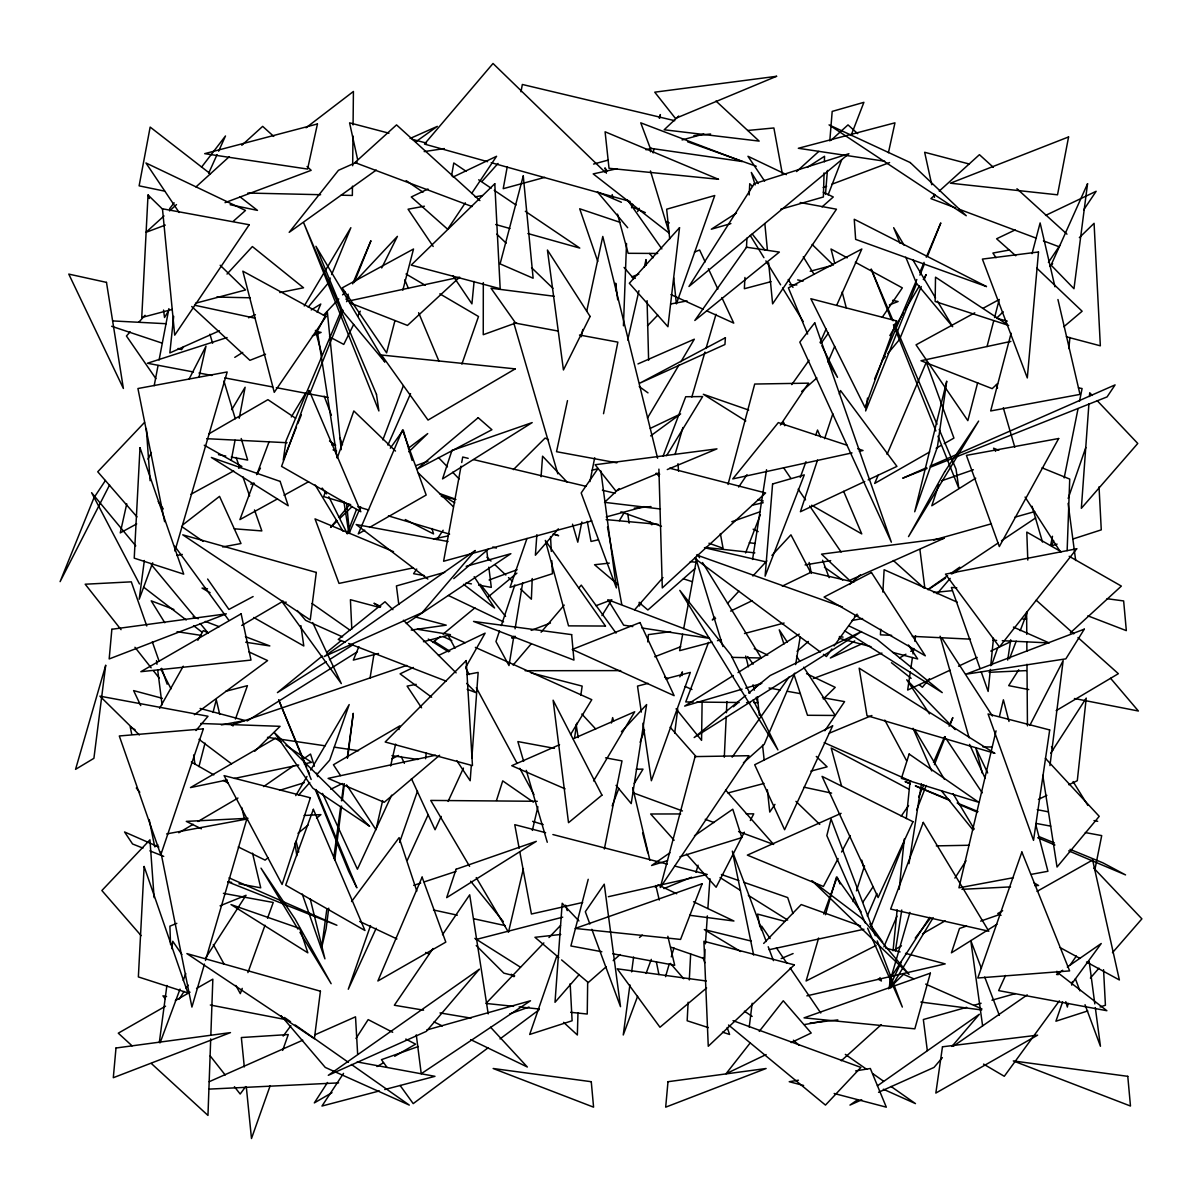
<?xml version="1.0" encoding="UTF-8"?>
<svg xmlns="http://www.w3.org/2000/svg" width="1202" height="1202" viewBox="0 0 1202 1202"><rect width="100%" height="100%" fill="white"/><g stroke="black" fill="none" stroke-linecap="round" stroke-linejoin="round"><path stroke-width="1.5" d="M483.309 282.62L483.249 334.712L516.499 322.737M650.522 151.798L650.552 148.086M352.456 186.16L352.351 195.445L341.158 195.19M352.667 165.741L352.967 136.021M353.072 124.888L353.418 91.472L306.044 127.773M587.673 982.154L587.237 1014.037L570.665 1012.309M702.118 701.532L701.562 740.372L676.05 708.834M577.982 1012.715L577.351 1034.982L563.573 1022.331M824.061 172.923L823.385 196.978L780.684 209.268M824.377 161.819L824.542 156.275L807.233 167.409M210.711 1038.889L207.961 1115.411L151.392 1063.545M210.846 1035.147L212.844 979.149L196.542 988.465M623.432 325.817L626.527 243.465M1067.136 550.666L1069.735 479.087L1042.059 467.848M532.231 578.568L531.374 599.197L520.616 589.025M724.295 757.26L726.218 716.422M726.399 712.711L726.925 701.577M744.939 277.467L744.369 288.72L771.053 281.644M746.472 247.477L746.953 238.101M749.177 194.964L749.747 183.726L752.407 186.31M688.13 1002.213L687.168 1020.768L708.369 1027.62M689.302 979.946L690.654 953.967M880.735 629.232L880.42 634.821L891.674 635.362M882.854 592.045L884.131 569.733L957.288 602.187M705.033 949.415L704.387 958.715L670.821 947.161M705.424 943.825L707.362 915.909M707.873 908.472L709.946 878.692M536.873 534.68L535.386 555.234L558.359 528.835M541.08 476.743L542.568 456.189L567.013 481.987M1088.907 403.947L1081.349 508.311L1137.768 443.463L1097.306 400.777M1089.448 396.495L1089.718 392.769L1092.242 395.428M471.274 765.809L470.177 780.744L456.73 760.581M471.83 758.327L478.156 672.414L467.217 674.517M825.473 194.408L827.412 170.429M829.801 140.919L832.19 111.41L863.892 102.335L851.061 135.51M647.713 641.898L648.374 634.626L670.581 631.636M474.099 281.448L471.92 303.866L453.079 275.934M1068.833 348.61L1069.915 337.462M889.3 987.954L890.607 974.927M893.041 950.737L897.158 909.779M899.216 889.315L904.25 839.056M906.308 818.592L910.049 781.36M990.358 669.409L988.149 691.45L981.298 672.053M990.733 665.743L993.498 638.202M173.689 316.321L169.843 352.937L219.47 330.775M425.613 758.732L426.214 753.188M749.237 1027.109L752.167 1003.234M761.197 929.792L761.647 926.126L770.106 938.537M328.732 908.171L326.148 928.575L321.625 947.837L326.899 908.757M334.802 859.926L341.578 806.106M342.285 800.547L344.388 783.839M347.663 757.861L353.268 713.327L347.243 757.996M674.698 733.13L677.733 709M681.925 675.599L682.39 671.873L679.821 676.876M1049.947 765.599L1063.154 660.604L1029.844 725.392M144.345 560.508L139.207 599.197L152.684 562.821M159.31 1042.585L166.898 985.475M171.796 948.633L172.772 941.271L181.893 954.538M629.908 984.874L623.252 1034.982L637.601 996.308M631.636 971.877L633.604 957.032M333.675 858.498L340.707 806.392M341.473 800.802L343.727 784.05M574.556 738.058L576.72 723.213M580.806 695.372L582.159 686.102L531.104 672.88M867.528 398.072L865.65 410.949L916.45 283.852M910.305 671.978L907.66 690.053L950.061 670.175M910.846 668.357L912.438 657.524M912.964 653.903L913.76 648.479M914.812 641.252L915.608 635.828M1007.712 660.078L1010.702 639.795M752.572 559.471L766.53 469.727M889.615 987.969L891.644 974.987M895.4 950.857L901.755 910.034M908.997 863.652L921.438 783.854M370.021 678.213L373.927 654.474M513.855 636.174L509.002 665.562L495.96 641.537L499.506 630.915M515.072 628.826L522.675 582.895M795.634 664.616L800.201 636.85M451.576 175.762L453.785 162.976L466.226 171.375M507.244 166.747L503.217 188.684L544.776 177.37M520.992 91.788L522.344 84.471L674.713 120.681M461.057 466.181L443.598 561.244L591.76 520.887M461.718 462.515L462.725 457.03L468.179 458.323M682.691 634.205L679.626 650.658L712.065 642.093M683.698 628.721L696.589 559.246M653.152 152.954L653.843 149.303M659.688 118.232L660.364 114.581L659.267 118.172M231.25 460.276L235.066 440.187M239.228 418.281L245.118 387.239L231.761 409.657M154.187 385.722L158.048 365.528M159.085 360.029L168.896 308.644M581.828 521.984L577.786 542.177L572.543 524.192M589.927 481.611L594.705 457.752M603.524 413.713L617.858 342.134L579.499 335.012M604.351 848.988L622.005 760.896L605.553 757.846M1050.653 545.392L1052.486 536.272M1064.176 477.9L1078.059 408.59M1079.531 401.288L1082.085 388.531L1078.449 387.855M1068.082 1003.415L1067.361 1007.066L1065.783 1001.687M1071.748 985.174L1072.469 981.523M1094.767 870.263L1101.708 835.6L1085.316 832.565M567.494 400.627L556.526 451.697L616.866 462.845M581.227 336.77L582.79 329.483M586.711 311.243L602.788 236.448L657.599 458.232M888.428 152.699L894.964 122.829L798.323 148.282L884.672 161.218M126.751 503.803L120.26 532.892L136.697 523.907M198.991 377.203L206.008 346.131L188.939 379.366M627.714 340.016L638.953 290.674M644.362 266.919L646.03 259.602L646.165 265.206M382.657 800.592L375.971 829.741L346.597 784.876M390.605 765.975L395.623 744.113M398.974 729.539L399.815 725.888L333.435 764.757L340.527 775.591M523.396 868.595L508.476 932.241L476.247 877.595M532.351 830.402L537.895 806.767M611.382 723.048L612.659 717.609L613.606 721.215M996.052 730.831L958.941 887.827L1013.406 877.685M999.508 716.227L1003.385 699.804L1009.004 721.455M198.946 766.591L205.031 743.121M213.009 712.44L216.285 699.804L219.741 714.409M394.947 320.633L386.593 352.862L342.209 287.879L413.518 249.009L402.835 290.193M588.214 879.293L570.89 945.974L601.856 951.729M977.677 382.672L967.835 420.64L916.044 344.839L974.777 312.82M987.052 346.507L993.618 321.189M994.565 317.568L999.253 299.493L982.936 308.373M1011.122 333.209L990.673 410.949L1079.997 394.391L1057.94 299.538M1032.037 253.652L1040.121 222.926L1054.965 286.767M728.006 484.481L754.706 384.039L808.585 383.153L780.414 425.027M909.914 912.378L891.268 976.956L929.657 917.321M174.906 551.042L227.178 371.959L137.929 388.531L164.614 521.683M204.46 964.094L191.914 1007.066L160.843 852.023M205.497 960.503L246.816 819.043L166.657 833.918M675.043 454.521L682.916 427.551M691.841 396.991L704.973 352.036M706.025 348.445L716.001 314.278M665.532 976.67L669.213 964.079M671.302 956.882L673.931 947.897M695.988 872.382L698.077 865.185M818.637 938.011L806.106 980.982L876.018 945.493M825.428 914.722L836.397 877.129L861.158 911.882M631.546 207.811L632.658 204.22M496.516 800.412L502.721 780.894L533.372 802.14M852.999 901.575L854.141 898.014M856.455 890.862L864.523 865.846M938.717 484.887L931.805 505.757L975.723 478.171M817.525 460.065L800.412 511.736L864.764 481.506M824.602 438.685L832.866 413.743M839.357 394.151L840.544 390.575L896.932 466.391L868.144 479.914M501.279 625.611L514.877 584.893M526.987 538.451L510.054 587.372L552.469 573.7L551.793 560.703M556.887 955.83L529.691 1034.456L572.107 1020.768L570.169 983.657M1053.613 540.554L1051.795 545.813L1057.099 544.1M1068.187 498.424L1085.797 447.52M1062.613 1001.897L1055.927 1021.204L1087.735 1010.942M461.868 364.131L478.501 316.517L439.842 293.844M370.532 925.57L348.279 989.246L376.211 928.229M399.575 842.422L417.5 791.126M325.547 491.348L323.699 496.591L350.683 504.63M337.221 458.142L353.824 410.949L395.503 451.05M991.575 665.277L997.78 647.653M270.195 1085.646L251.488 1138.519L246.335 1087.119M282.65 1050.413L288.27 1034.546L241.347 1037.536L244.306 1066.91M232.918 726.038L234.18 722.522M235.442 719.021L247.432 685.666L225.691 691.3M242.218 988.375L240.31 993.633L235.817 985.445M247.912 972.598L265.011 925.255M267.535 918.238L273.245 902.462L223.407 893.341M800.231 477.464L806.001 461.658M815.617 435.319L817.54 430.046L820.44 436.867M823.701 914.001L837.163 877.129L840.063 883.936M640.095 742.31L644.572 730.185M160.106 1042.81L180.015 989.111M183.215 980.456L185.784 973.53M646.075 973.44L651.289 959.376M253.547 483.159L239.904 519.61L277.482 498.89M256.807 474.49L269.158 441.51M347.213 533.883L356.453 509.498M382.852 439.857L403.301 385.887M663.143 456.024L685.711 396.735L702.629 396.57L666.599 455.618M612.164 805.911L618.805 788.467M1009.56 658.621L1016.216 641.162M1020.213 630.674L1026.869 613.215M708.579 642.319L685.741 701.938L693.118 702.013M828.103 194.904L841.61 159.971M745.571 552.935L760.4 514.651M871.044 926.532L904.445 841.22M916.705 809.893L926.246 785.507M934.435 764.622L945.343 736.766M950.106 724.581L952.825 717.609L949.114 726.233M296.473 427.026L283.251 460.096L286.061 440.773L341.668 309.71M297.856 423.54L301.341 414.84M309.695 393.94L343.096 310.371M346.582 301.672L348.67 296.443M354.229 282.515L370.937 240.731L352.652 283.852M919.936 275.153L924.113 264.71M927.583 255.996L940.805 222.926L926.261 257.213M330.204 278.053L328.071 283.266L308.223 307.096M331.632 274.582L350.864 227.689L304.241 305.954M921.258 286.557L899.562 339.445L887.827 353.538M924.053 279.72L926.156 274.597L923.286 279.42M358.887 646.646L353.328 660.093L378.51 653.482M346.056 299.373L348.249 294.19M874.605 378.961L916.81 279.51M919.71 272.644L924.083 262.367M878.316 474.895L874.68 483.429L929.672 451.967M887.046 454.416L926.291 362.268L953.937 438.084L944.231 443.628M883.906 946.875L896.992 916.149M828.899 359.909L834.714 346.341M794.747 673.135L764.202 744.338L743.437 762.804M317.178 312.37L320.784 304.016L311.228 309.936M867.318 915.939L876.979 893.522M918.628 796.941L923.827 784.876M933.503 762.459L944.652 736.586M349.391 532.561L360.72 506.838M387.9 445.116L410.558 393.67M820.034 342.645L826.105 329.032M836.742 305.188L861.834 249.009L788.392 287.879L807.624 334.051M208.682 173.193L217.081 154.577M218.614 151.197L225.495 135.961L201.53 167.168M1005.533 975.453L998.637 990.613L1106.877 1010.717L1056.874 971.952M407.238 860.407L428.182 814.64M441.194 816.413L435.064 829.741L411.445 778.671M448.106 801.418L463.446 768.093M391.657 795.168L357.415 869.211L322.527 793.395M640.966 602.638L639.389 605.958L639.284 602.232M888.563 988.825L901.395 961.885M637.646 211.552L639.254 208.277M353.658 324.465L343.757 344.418L329.468 336.815M357.79 316.156L360.269 311.168M381.725 267.941L397.411 236.358L355.341 281.253M109.577 484.992L60.1 581.648L94.026 497.643L105.445 480.469M147.981 459.149L151.392 452.508M744.338 832.19L716.137 887.241L686.492 854.081M750.333 820.515L753.744 813.844L746.247 813.859M838.11 858.589L823.415 886.475L747.359 855.118L841.099 813.333M841.565 852.023L850.22 835.615M159.581 708.309L183.26 666.208M197.834 640.305L203.303 630.584L208.382 632.958M465.775 667.2L485.127 633.153L438.43 655.496M295.737 795.619L306.991 776.447M310.732 770.061L349.181 704.567L329.694 760.145L317.223 774.163M647.457 418.056L679.025 364.942M680.933 361.727L694.32 339.204L637.962 363.921M593.578 780.969L634.716 711.764L573.234 738.734M889.826 335.583L903.213 313.121M905.121 309.906L919.47 285.836M256.597 474.565L260.458 468.164M291.305 416.944L305.759 392.934M890.802 987.924L933.173 917.652M169.151 309.846L164.524 317.508L163.532 310.071M619.315 520.691L624.033 512.923M570.589 734.497L591.79 699.684L475.346 647.382M634.265 783.494L643.025 769.13L636.249 769.205M601.947 615.619L611.818 599.708L596.042 605.703M1018.74 669.814L1008.688 685.636L1028.792 689.572M179.008 999.298L184.086 991.425M186.115 988.269L188.158 985.114M205.422 958.325L246.049 895.28L220.086 905.797M954.899 878.091L966.002 860.827M1050.668 753.278L1086.232 698.107L1077.293 780.714L1068.848 784.771M327.53 1082.476L314.323 1102.91L332.007 1092.648M355.987 1038.468L368.173 1019.612L392.693 1032.293M183.606 346.582L181.607 349.617L178.106 348.445M343.532 1073.371L321.971 1106.035L379.366 1090.95M862.811 902.281L873.133 886.655M465.339 202.838L447.64 229.221L411.264 196.978L427.987 188.999M471.59 193.522L496.576 156.275L453.079 177.025M1048.399 262.472L1059.818 245.448M1083.693 209.854L1096.149 191.283L1045.53 215.443M738.674 487.065L747.028 474.655M774.959 804.378L769.761 812.056L767.357 789.744M824.842 730.756L844.585 701.622L822.468 697.626M416.748 569.042L413.593 573.7L424.426 575.608M436.807 539.563L443.147 530.247M433.066 948.498L394.346 1005.248L423.585 1010.161M442.486 934.69L469.697 894.814L488.207 1013.872M882.253 317.283L902.341 287.879L855.328 262.261M598.01 468.479L581.182 492.955L616.386 587.913L600.85 470.974M1070.261 964.875L1076.346 956.026M901.184 816.143L908.577 805.535M791.757 384.625L809.036 360.3M820.921 343.592L828.478 332.954M732.153 757.185L789.383 676.651M390.319 448.181L403.241 430.046L412.121 460.486M831.904 648.975L826.42 656.547L823.43 654.309M834.083 645.94L857.086 614.117M1059.368 1000.845L1004.286 1076.286L983.552 1064.101M1071.493 984.243L1101.242 943.51L1067.316 967.054M351.555 901.575L399.109 837.659L416.809 891.103M245.689 1086.593L240.175 1094.03L234.42 1086.698M283.161 1036.079L290.869 1025.682M915.248 938.026L930.769 917.757M169.572 208.757L174.14 202.822M750.078 1043.081L726.053 1073.717L766.125 1054.56M759.243 1031.406L783.268 1000.77L811.215 1033.014L791.186 1042.585M929.492 678.649L922.37 687.259L919.56 685.035M881.967 360.57L885.483 356.348M336.56 520.226L330.58 527.377L337.326 520.857M338.964 517.371L349.737 504.524M195.986 730.546L208.021 716.257L99.916 696.153L139.357 734.963M513.119 665.052L531.374 643.641M541.11 632.222L564.234 605.102M578.838 587.973L581.272 585.119L616.04 633.093M937.064 593.758L950.196 578.372M954.974 572.768L959.737 567.179L950.602 573.594M942.368 1057.625L934.014 1067.421L878.542 1092.287M951.909 1046.431L979.36 1014.248L877.37 1085.857M579.199 974.506L555.008 1002.303L562.19 903.273L578.913 920.927M1090.379 978.067L1098.974 968.196M1112.466 952.69L1141.9 918.854L1093.85 868.16M634.641 609.73L662.993 577.591M298.532 795.183L309.755 782.577M482.002 181.412L498.034 163.457M130.147 331.857L126.435 335.989L155.899 378.675M138.831 322.196L145.036 315.285M227.028 274.056L252.375 246.56L303.535 287.774L279.826 292.552M714.829 617.197L712.29 619.932L715.626 618.324M727.51 603.464L738.929 591.114M752.888 576.013L766.846 560.913M771.924 555.414L790.946 534.83L810.614 572.437L782.277 586.125M621.464 731.672L646.616 704.567L631.215 803.597L616.055 785.372M323.458 315.285L338.769 298.952M342.585 294.866L345.139 292.146M144.525 422.413L97.738 471.77L136.998 516.89M543.845 942.924L485.969 1003.445L513.585 1006.329M548.983 937.545L560.553 925.45M647.472 325.817L657.764 315.134M763.676 943.435L801.223 904.565L860.572 925.961M513.419 469.606L545.122 438.069L548.428 439.662M254.764 751.265L280.066 726.324L200.779 723.499M823.31 699.023L835.225 687.349L806.542 673.661M1003.219 311.769L996.533 318.275L1007.276 321.129M1049.977 266.243L1052.651 263.644M1079.366 237.62L1094.075 223.317L1100.341 345.815L1066.339 336.8M889.36 988.074L903.528 974.326L913.745 978.834M340.016 518.257L352.156 506.538M408.83 451.832L427.717 433.591L408.44 448.166M678.724 116.023L664.18 129.771L759.153 141.1L715.986 101.028M619.12 488.583L604.561 502.346L660.439 509.002M997.6 383.633L992.176 388.637L920.987 360.735L1010.882 341.398M1070.306 632.913L1121.361 586.095L1069.179 556.301M164.013 215.954L145.953 232.347L165.29 225.09M169.572 210.906L176.514 204.595M195.971 186.926L229.312 156.651M241.812 145.292L262.667 126.36L273.755 136.412M796.595 171.57L818.832 151.392M831.333 140.033L848.011 124.888L857.717 133.677M935.066 194.859L930.904 198.63L955.515 207.871M939.228 191.103L979.435 154.682L993.333 167.303M841.28 1060.765L881.201 1024.705M801.659 391.461L816.879 377.924M849.529 584.488L860.437 574.796M233.158 221.393L245.478 210.47L145.953 162.976L179.158 212.499M822.078 206.894L833.287 196.978L823.25 192.185M694.951 568.591L647.878 609.985L639.449 602.833M606.259 966.724L588.259 982.545L561.604 959.932M613.185 960.623L620.112 954.538M639.494 937.5L642.259 935.066M733.43 706.776L737.667 703.065M753.218 689.512L760.295 683.352M797.046 651.304L808.36 641.447M453.77 578.613L488.508 549.013M439.632 755.247L384.204 802.305L328.101 778.385L435.59 755.217M1063.86 326.704L1082.131 311.228L1036.83 268.196M706.626 987.969L659.973 1027.244L617.242 968.812L706.28 980.997M432.975 642.484L440.202 636.504M443.102 634.115L474.94 607.821M487.952 597.063L516.89 573.159M322.301 655.991L277.422 692.622L326.283 661.671M326.644 652.446L341.128 640.621M745.796 695.417L694.17 737.547L861.518 631.561L770.182 675.509L748.666 693.073M267.971 857.792L265.101 860.121L238.266 846.944M298.021 833.302L308.043 825.128M316.622 818.126L320.919 814.625L304.091 815.482M182.764 524.883L219.53 496.366L241.001 543.529L222.655 546.94M655.225 887.151L658.155 884.912L676.681 893.732M488.057 1047.843L413.218 1103.616L400.086 1085.436M500.032 1038.919L538.932 1009.905M194.378 714.739L267.61 660.589L248.994 651.905M650.628 435.905L680.617 413.924L650.297 428.378M376.256 170.068L289.186 232.347L338.438 170.323L357.189 161.985M415.967 141.671L437.348 126.36L410.062 138.485M854.697 640.921L830.342 658.02L862.285 643.701M927.779 589.626L947.567 575.728M857.582 1099.755L849.964 1105.089L861.729 1099.815M263.614 786.574L293.874 765.584M304.467 758.237L310.522 754.045L314.383 766.215M669.965 852.774L651.589 865.515L667.501 860.602M694.486 835.766L732.784 809.201L741.814 837.614L679.896 856.771M953.231 1046.281L1027.229 994.895M1056.528 974.552L1062.688 970.269M406.306 623.522L510.88 553.686L466.181 566.292M928.395 589.551L945.493 578.132M951.714 573.985L998.351 542.838M1001.461 540.765L1035.658 517.927M736.48 213.009L711.314 229.221L730.891 223.587M329.438 659.673L353.087 644.693M247.116 721.005L357.43 651.724M733.31 675.539L684.659 706.1L742.07 689.182M738.028 672.579L799.24 634.13M996.909 924.263L951.428 952.825L959.481 928.485L966.543 926.036M234.766 357.37L242.729 352.426M1056.152 710.652L1118.356 673.691L1077.984 637.556M241.737 625.461L283.221 601.075M899.502 657.99L905.932 654.204M910.755 651.349L913.986 649.456M157.958 844.961L154.757 846.839L149.183 819.584M178.767 832.761L193.161 824.317M197.954 821.507L237.966 798.038M209.013 433.787L267.926 399.665L295.632 418.281M377.007 1066.535L383.438 1062.793M394.692 1056.273L415.591 1044.147L405.78 1039.069M364.717 530.202L358.256 533.898L402.49 430.046L426.184 495.029L369.57 527.423M936.148 448.256L941.001 445.476M894.994 949.565L901.47 945.854M922.49 933.834L945.133 920.867M165.56 1006.164L118.277 1033.179L132.085 1045.83M175.342 1000.575L190.021 992.191M1002.663 910.755L997.75 913.52L1001.041 915.323M1037.01 891.388L1092.618 860.031L1119.378 979.961L1086.503 962.006M284.018 495.284L308.523 481.762M190.938 494.277L233.669 470.944M238.597 468.239L241.887 466.451L204.265 445.236M253.111 596.553L228.906 609.444L207.63 579.048M330.79 789.278L342.36 783.509M391.957 758.778L398.568 755.472M730.621 611.082L752.287 600.624M1038.423 799.405L1046.867 795.348M413.413 667.471L400.071 673.856L431.638 697.205M1015.164 229.928L996.608 238.777L1015.78 255.771M958.535 666.193L977.196 657.434M990.764 651.078L1011.107 641.522M248.574 317.779L255.41 314.714M209.193 1081.71L302.769 1040.196M314.684 1034.922L355.522 1016.817L357.64 1054.004M926.712 467.653L902.732 478.186L926.982 468.54M930.138 466.151L1115.08 384.895L1107.087 396.9L930.438 467.172M559.561 744.729L511.752 765.704L565.09 788.843M781.18 958.565L793.095 953.547M658.696 473.137L615.845 490.987L595.125 464.738L716.963 448.857L667.26 469.561M829.29 733.19L871.901 715.506M663.91 888.594L691.586 877.205M176.829 923.346L169.903 926.156L170.564 944.517M638.833 274.116L631.876 276.866L635.272 278.413M694.41 252.059L699.624 250.001L705.168 261.901M265.537 354.199L249.911 360.33L191.719 306.51M312.43 335.824L321.114 332.413L315.6 331.226M889.39 304.917L898.104 301.507L892.62 300.32M654.714 656.758L680.693 646.751M511.887 637.706L515.403 636.369M531.179 630.374L550.456 623.042M225.044 202.657L311.183 170.323L307.036 166.552M823.16 187.512L826.645 186.19M831.889 184.222L889.6 162.571M813.318 678.544L881.937 653.077M489.094 579.995L517.13 569.733M415.727 465.67L427.942 461.267M418.356 1046.506L381.455 1059.668L386.939 1067.256M509.723 1013.932L529.045 1007.036M731.793 521.728L759.995 511.797M941.632 480.8L973.38 469.757M980.652 921.123L1000.049 914.376M231.475 725.122L406.727 665.442M413.668 885.363L420.73 883.034M424.261 881.877L456.024 871.405M227.058 337.537L147.41 363.259L193.462 371.974M1072.995 538.977L1101.272 529.857L1099.034 486.81M1100.115 1006.96L1105.419 1005.248L1103.556 969.683M279.585 790.345L304.196 782.727M745.661 688.13L761.813 683.382M444.71 572.332L396.42 585.93L398.794 604.441M933.653 540.059L991.395 523.802M1014.864 517.191L1034.712 511.601M426.785 1029.979L530.503 1000.77L421.241 1073.717L416.283 1034.862M966.663 1007.321L923.346 1019.521L927.313 1050.578M973.875 1005.293L981.102 1003.249M991.92 1000.199L1015.389 993.603M593.563 164.073L608.017 160.136M645.955 149.799L651.379 148.312M682.09 139.943L703.771 134.038M606.229 516.95L644.167 506.598M172.171 309.425L141.746 317.508L148.026 194.994L162.721 209.313M195.445 303.25L245.554 289.967L220.176 265.251M810.208 271.261L831.559 265.597M717.459 640.666L721.065 639.719M744.489 633.529L784.11 623.042M423.45 641.703L450.419 634.626L417.229 629.232M854.502 616.401L858.093 615.454M727.946 792.959L764.006 783.464M810.884 771.113L827.126 766.846L816.293 756.434M384.76 1089.538L434.974 1076.331L357.174 1061.937M648.073 683.352L637.511 686.102L641.312 712.08M665.683 678.799L690.324 672.414L651.364 780.744L642.95 723.213M592.15 470.207L597.544 468.81M475.812 939.558L562.731 917.156M806.858 995.857L945.208 963.884L905.512 953.351M250.812 484.166L254.448 483.339M598.356 539.803L591.023 541.441L587.282 521.398M752.212 505.201L763.21 502.737M582.7 902.477L531.419 914.016L519.85 852.023M608.347 896.707L707.257 874.47L674.562 866.011M852.023 452.899L732.769 478.907L778.325 422.593L847.14 445.266M859.355 451.306L863.036 450.495L857.732 448.752M616.836 168.776L593.202 173.899L669.304 233.233L650.447 170.954M348.264 301.116L459.66 277.166L407.463 325.426L349.917 302.874M769.19 949.685L863.907 929.266M413.278 567.87L339.009 583.406L315.029 518.888L393.535 551.673M227.178 779.933L190.487 787.58L275.393 738.298L281.418 742.31M234.51 778.415L298.712 765.028M304.226 763.886L311.558 762.353L285.941 745.315M433.426 538.947L447.685 536.017M416.192 684.344L407.087 686.102L421.571 707.813M221.333 724.911L245.028 720.494L200.103 708.444M670.626 303.986L687.063 300.936M176.799 555.459L182.298 554.438M851.707 620.548L862.57 618.534M1031.571 874.305L1047.919 871.27L1035.718 824.347M424.396 206.218L408.064 209.208L433.186 246.455M475.166 196.873L482.423 195.535M1009.5 250.001L992.897 253.051L996.037 257.724M804.363 1024.585L826.059 1020.768M805.1 564.925L830.672 560.628M798.444 1080.207L789.218 1081.71L803.612 1085.481M855.599 1070.907L870.338 1068.503L886.31 1107.162L834.173 1093.489M511.962 638.082L515.628 637.526M424.171 151.587L444.379 148.567M411.219 630.088L446.227 625.16L415.501 617.002M809.983 1023.112L837.854 1019.912M609.294 563.122L594.554 564.745L618.414 584.983M560.748 934.465L534.95 937.305L558.795 957.543M286.241 602.187L282.665 602.548L341.323 683.607L312.685 622.591M933.503 592.526L951.999 590.678M693.87 135.616L710.622 134.008M747.824 130.462L773.878 127.968L782.337 173.869M634.265 508.176L651.003 506.568M1022.887 619.12L1026.598 618.925M247.988 818.292L186.295 821.387L201.38 828.809M961.931 889.33L1010.536 886.896M1034.847 885.664L1038.588 885.483L1033.81 882.719M209.223 1089.102L338.603 1082.882M989.096 672.324L1026.343 670.611M936.313 845.877L968.872 845.261M525.124 670.731L620.698 670.611M680.663 813.949L650.673 813.994L674.142 840.258M657.689 253.457L628.15 253.306L617.512 214.136M537.294 801.298L430.722 800.427L469.606 866.341M696.799 702.058L739.185 702.509M746.562 702.584L750.243 702.629M753.924 702.659L757.621 702.704L756.238 697.325M982.875 746.863L992.206 747.028M789.519 284.754L796.896 284.904M216.796 297.059L250.347 297.795M731.748 657.359L761.287 657.99L702.494 562.506M247.822 193.041L320.618 194.709M912.303 636.354L970.42 639.148M992.912 640.23L996.668 640.411M1002.288 640.681L1049.166 642.935L1013.436 627.083M206.669 438.685L287.053 442.727M331.917 444.98L335.659 445.161L329.498 441.029M112.703 320.919L166.207 323.729M956.792 587.823L951.383 587.477L980.051 668.537M234.3 528.805L261.841 530.923L254.493 509.933M606.154 519.61L657.99 524.312M690.264 561.65L695.808 562.236M519.114 1006.915L539.367 1009.034M705.304 547.436L754.841 552.86M207.525 588.77L202.041 588.094L210.11 592.691M554.182 296.263L491.017 288.225L515.898 323.473M749.282 542.718L754.811 543.439M689.678 915.278L733.941 921.017L693.524 901.755M920.852 1002.077L981.628 1009.95M1107.027 598.701L1123.645 600.94L1126.334 630.644L1087.87 615.83M267.49 737.322L325.081 745.811M334.381 747.178L358.527 750.724M391.972 755.652L417.98 759.484M839.387 636.534L843.068 637.105M632.793 626.573L623.658 625.16L607.851 599.708L709.526 638.367L641.928 627.97M177.07 631.681L201.185 635.392M245.719 642.229L269.834 645.94L245.403 636.654M440.022 1012.925L471.079 1018.139M466 582.925L471.424 583.871M478.651 585.149L491.302 587.372L488.823 567.179M769.04 687.995L780.098 689.993M787.475 691.315L800.367 693.644M800.201 202.537L836.472 209.208L772.616 303.866L768.634 262.772M557.578 330.956L513.735 322.812L557.833 473.858M218.494 454.672L225.781 456.024M231.265 457.045L247.672 460.096L241.211 438.52M448.076 541.531L356.168 524.523L427.837 579.048M1036.139 823.43L1050.713 826.135M554.407 748.35L517.867 741.574L523.651 761.347M228.049 881.742L231.67 882.418M238.943 883.771L260.729 887.827L252.525 853.15M612.78 953.772L674.698 965.296L667.846 936.283M198.976 373.026L211.883 375.46M224.774 377.909L272.659 386.969M276.34 387.675L327.906 397.426M1037.236 809.682L1048.219 811.801M1094.015 820.59L1097.681 821.297M166.567 996.563L162.931 995.857L165.23 998.787M210.32 1005.022L285.054 1019.461M1074.453 698.512L1138.399 711.013L1110.573 678.289M164.599 191.133L139.116 185.844L150.16 127.081L210.44 173.869M230.153 204.716L257.468 210.38L239.829 196.692M797.662 279.916L803.146 281.088M194.514 305.203L255.064 318.214M804.093 787.205L831.604 793.125M441.314 496.336L455.889 499.476M433.486 909.974L457.331 915.173M473.843 918.779L505.035 925.57M704.432 547.706L766.38 561.965M810.118 572.032L853.856 582.084M473.618 459.615L586.08 486.344M602.397 490.221L615.093 493.241M751.31 941.091L704.327 929.612L740.552 951.473M514.696 975.889L503.848 973.139L476.217 945.538M669.664 468.209L765.629 492.955L662.302 587.913L658.906 469.126M656.097 473.257L659.718 474.189M757.786 499.566L763.24 500.964M545.633 832.67L514.756 824.677L519.174 848.387M552.89 834.549L667.305 864.133M838.741 638.217L871.029 646.706M892.56 652.355L917.667 658.951L908.427 644.963M969.398 164.058L924.654 152.278L931.76 184.747M388.952 133.197L349.572 122.829L357.655 159.731M412.211 139.327L426.53 143.098M379.336 607.386L350.413 599.708L351.81 629.172M784.606 921.273L757.545 914.091L759.904 926.862M885.664 948.093L900.103 951.924M162.36 698.317L133.617 690.609L140.724 705.574M487.606 161.684L424.471 144.075L493.015 63.481L605.267 172.352M491.212 162.691L630.118 201.44M495.69 224.519L509.994 228.53M527.888 233.534L579.785 248.078L525.334 211.312M553.251 534.184L558.63 535.686L553.386 533.838M357.865 506.778L368.653 509.994M388.441 515.898L449.593 534.139M492.745 547L496.351 548.082M532.621 821.342L543.229 824.617M333.074 449.894L336.605 451.005M683.442 578.823L692.292 581.678M722.507 1032.172L729.584 1034.456L727.165 1027.47M1008.673 325.426L935.141 301.507L935.517 277.166L1007.111 324.405M111.651 326.283L162.36 343.201M620.187 222.385L579.71 208.787L597.77 261.45M748.681 410.047L703.32 394.271L745.781 420.94M721.41 874.515L738.854 880.585M744.098 882.403L787.701 897.578L792.989 913.55M455.393 499.146L439.647 493.571L454.777 502.902M687.589 141.791L756.253 166.282M620.938 511.842L661.431 526.281M708.97 543.244L723.063 548.262L720.359 533.583M696.544 554.948L842.377 606.95M733.025 1020.663L860.917 1067.421L825.473 1105.089L728.532 1025.005M633.349 792.914L682.451 810.944M705.243 819.313L714.018 822.544M738.569 831.559L773.637 844.435L725.587 790.014M959.031 209.193L1036.379 238.236M1043.411 240.866L1059.232 246.816M472.101 206.549L354.936 162.571L396.54 124.888L479.898 200.599M173.884 609.459L151.212 600.835L164.794 622.726M193.071 616.761L198.315 618.745M205.287 621.404L219.245 626.708M345.184 642.138L338.213 639.449L385.001 601.766L392.904 609.669M348.67 643.476L446.258 681.173M467.172 689.257L475.887 692.622L466.677 683.397M142.948 848.116L132.566 843.984L124.557 831.964L158.799 847.019M149.874 850.866L163.727 856.38M227.809 881.862L336.906 925.27L229.026 877.866M998.787 450.299L993.588 448.196L995.632 451.351M915.503 785.883L948.498 799.435M957.168 802.996L978.007 811.545M1038.768 836.502L1054.394 842.918M1070.02 849.333L1103 862.886L1125.553 874.906L1068.713 850.851M915.428 785.973L949.865 800.547M958.49 804.198L977.421 812.221M1037.702 837.719L1054.935 845.021M621.389 202.267L597.439 191.929L627.684 227.719M631.651 206.699L645.339 212.619M665.863 221.484L669.274 222.956M925.675 984.107L981.914 1008.929M824.181 742.641L911.116 781.3M664.631 677.252L668.042 678.784M685.14 686.462L691.976 689.527M465.069 642.754L447.94 635.062L455.032 648.224M342.615 636.925L305.639 620.352L297.285 610.556M883.365 1089.222L915.473 1103.616L891.088 1086.488M670.926 294.595L703.185 309.23M706.581 310.777L733.746 323.113L721.846 297.6M359.638 921.423L396.9 938.927M425.688 952.45L429.069 954.042M786.439 174.636L747.96 156.275L764.622 181.111M753.128 529.196L758.177 531.6M754.255 648.704L767.747 655.15M448.466 595.516L503.563 621.855M848.777 625.821L877.099 639.449L942.248 692.622L844.525 630.719M380.749 606.499L373.987 603.254L380.298 607.25M443.343 636.609L451.802 640.681M434.027 1021.94L442.366 1025.952M470.688 1039.64L527.347 1067.015L490.551 1027.199M405.239 519.534L433.531 533.898L431.969 528.534M908.757 789.038L831.213 748.05L841.565 786.033M847.23 257.844L831.018 249.009L834.729 263.328M1060.209 947.642L1079.937 958.415M253.727 617.497L303.805 645.985L300.876 625.626M1061.035 551.643L1026.793 532.08L1027.8 560.072M811.62 505.216L861.759 533.898L843.639 491.348M878.151 979.119L881.397 980.982L879.939 977.572M135.045 729.674L130.222 726.909L131.709 734.182M191.313 761.978L213.806 774.884M223.452 780.429L228.275 783.193M406.021 274.011L425.343 285.34M428.273 639.073L448.677 651.875M720.043 877.565L740.477 890.412M748.35 895.355L787.656 920.041M474.85 938.386L520.511 967.234M433.982 641.237L449.773 651.244M744.369 1011.183L752.167 1016.396M478.666 179.789L491.122 188.188M494.232 190.292L516.004 205.001M406.171 180.631L423.014 192.185M181.577 526.416L203.153 541.396M824.422 567.209L842.722 580.055M312.039 603.509L350.098 630.239M845.337 1054.379L866.687 1069.359M872.787 1073.641L883.455 1081.139M284.468 1017.463L290.553 1021.73M295.121 1024.945L348.4 1062.343M351.45 1064.476L409.296 1105.089L325.261 1067.421L281.088 1015.645M639.239 386.578L648.013 392.874M694.726 558.374L820.44 652.085M199.006 739.35L231.535 763.856M463.506 584.307L494.563 607.987L474.174 576.69M143.864 587.342L186.235 619.992M193.537 625.626L202.297 632.372M891.448 662.723L911.131 678.334M1036.199 600.189L1073.807 633.83M793.395 1040.181L798.849 1045.064M893.326 560.493L923.962 588.048M1016.952 188.744L1066.97 234.165M511.211 974.206L513.96 976.745M656.382 473.588L659.072 476.097M486.99 557.217L491.017 561.033M495.059 564.85L505.817 575.022M508.506 577.576L512.548 581.392M418.371 473.047L453.319 506.673M496.787 234.135L506.147 243.165M531.569 267.685L552.965 288.345M795.934 801.373L819.764 824.407M812.116 244.442L833.347 265.116M403.436 620.202L456.129 672.865M955.154 729.584L906.729 679.776L929.477 713.853M438.414 457.481L447.475 466.872M452.658 472.236L459.134 478.937M1045.334 758.237L1099.229 816.338L1057.039 867.033L1042.78 775.32M581.843 714.048L595.681 728.968M670.13 727.21L696.018 756.524M670.4 963.403L683.698 978.683M141.13 935.652L101.869 890.532L149.934 839.837L154.111 897.609M624.063 267.43L633.755 278.714M649.471 253.487L653.107 257.784M136.277 788.016L139.793 792.238M135.766 545.873L91.607 492.685L139.477 583.962M151.272 564.564L195.43 617.753M200.208 623.507L207.36 632.132M470.673 881.216L503.368 921.649M941.542 790.916L973.034 830.026M752.182 233.954L764.968 250.106M788.212 279.48L793.004 287.413M121.056 629.683L85.192 584.217L131.303 581.843L146.764 625.972M134.94 647.277L151.136 667.801M153.45 670.746L159.235 678.078M210.2 1055.927L225.195 1074.979M480.409 584.337L505.576 616.431M322.166 488.057L326.598 493.857M328.822 496.757L347.077 533.327M174.756 546.219L228.741 620.157M747.704 656.577L753.158 664.165M869.767 923.977L882.689 942.113M607.1 170.909L604.952 167.859L606.394 173.193M627.489 199.968L661.851 248.904M158.213 501.565L163.292 508.942M783.554 467.683L790.871 478.411M798.203 489.154L805.535 499.897M809.712 506.027L841.115 552.034M776.432 947.852L786.994 963.358M790.165 968.016L820.771 1013.016M946.034 738.644L982.229 792.854M649.816 521.728L651.845 524.808M787.4 642.289L779.242 629.833L783.959 644.077M796.565 656.307L799.615 660.965M803.687 667.2L835.27 715.46L807.489 715.28L793.951 674.337M941.617 637.556L992.446 716.016M1025.081 497.057L1060.63 552.229M1051.449 746.607L1053.418 749.778M1073.086 781.57L1087.84 805.4M758.177 183.575L751.325 172.442L755.157 184.913M803.267 256.792L814.039 274.296M697.596 554.558L699.549 557.728M750.198 235.352L763.931 257.679M765.884 260.879L780.609 284.814M782.577 287.999L803.176 321.505M827.712 361.396L837.524 377.353L821.852 345.71M298.006 929.131L260.999 868.16L294.986 918.854L331.136 983.702L299.959 932.346M315.134 484.947L343.066 531.269M914.662 729.584L944.456 779.332M953.111 793.786L974.266 829.079M904.144 245.253L893.672 227.689L900.088 243.315M912.709 259.632L935.547 297.961M937.44 301.161L952.675 326.719L916.465 283.266L905.782 257.213M213.325 944.517L224.128 964.169M465.685 667.966L469.231 674.547M476.323 687.709L517.115 763.36M519.775 768.303L533.958 794.612M884.792 720.103L906.563 760.716M160.783 668.913L171.03 688.836M749.883 693.284L730.921 654.985L679.791 590.362L777.904 749.913L753.173 699.955M987.668 772.961L975.799 748.02L982.38 773.367M708.354 268.707L717.879 289.096M401.213 756.539L404.368 763.345M969.548 744.399L985.159 778.295M865.335 923.046L826.826 835.6L831.063 819.043L875.281 935.682M867.604 928.199L902.341 1007.066L877.25 940.911M913.054 728.292L931.73 770.948M893.101 320.784L871.165 269.053L891.343 319.537M894.573 324.24L937.004 424.261M939.198 429.43L956.026 469.096L958.85 488.418L937.966 436.191M404.819 279.826L408.44 288.48M418.612 312.715L438.94 361.171M306.63 767.071L278.639 699.804L311.168 779.467M308.058 770.527L309.5 773.983M315.961 789.504L356.859 887.827L348.64 871.27L315.405 789.864M893.432 324.765L935.877 430.962M981.403 968.376L970.78 940.565L982.62 1025.892M984.723 977.061L999.343 1015.299M324.194 396.134L331.391 415.201M339.881 437.723L342.495 444.665M822.604 560.267L829.125 577.651M766.26 941.527L732.349 851.151L753.639 955.094M768.213 946.74L773.427 960.638M1075.399 978.728L1079.892 990.854M1085.03 1004.707L1100.446 1046.266L1095.307 1007.577M589.881 924.022L585.314 911.717L604.245 884.176L620.517 1006.675L591.835 929.296M152.323 641.853L159.13 661.265M161.609 668.327L167.168 684.208M236.133 457.451L239.183 466.196M242.864 476.698L249.595 495.945M302.213 894.003L324.931 958.85L310.266 899.081M148.146 194.994L149.364 198.51M702.99 957.573L704.808 962.817M783.569 422.187L784.741 425.733M316.607 773.171L317.704 776.642M695.552 557.473L722.928 646.541M209.914 334.231L212.604 343.231M223.933 380.989L235.276 418.747M996.488 384.505L997.54 388.081M1003.294 407.778L1014.788 447.174M1032.052 506.267L1042.51 542.087M1056.904 971.246L1057.94 974.837M526.266 770.347L547.271 842.271M565.646 905.196L567.224 910.59M940.099 636.204L969.112 737.743M861.804 860.166L864.268 869.211M612.194 194.559L613.155 198.12M315.45 330.385L321.595 353.688M842.166 291.981L846.343 308.103M642.619 832.956L647.773 852.774M745.691 656.067L748.44 666.825M753.038 684.764L754.405 690.143M296.053 841.115L298.727 851.978M632.703 787.626L649.846 860.151M655.841 885.528L659.267 900.028M241.737 807.504L244.337 818.457M933.729 193.762L934.51 197.383M809.141 562.476L811.38 573.414M656.337 961.72L658.921 974.567M607.506 526.972L621.735 604.321M627.729 513.84L629.187 523.125M576.179 724.731L578.177 737.577M337.011 457.391L317.343 331.211L327.35 311.949L341.173 449.683M343.952 501.925L348.88 533.478M193.627 754.991L194.979 764.202M295.001 843.008L296.804 855.749M1068.097 503.398L1075.685 560.508M1089.192 961.525L1094.812 1003.895M919.921 549.615L924.819 587.973M156.515 660.604L156.981 664.285M157.672 669.814L162.075 704.808M486.795 550.651L487.922 559.832M617.708 299.809L615.679 283.161L615.845 290.659M757.35 696.814L759.348 715.4M762.564 745.135L764.156 760.01M669.709 238.913L666.659 209.208L714.739 195.535L676.38 303.866L673.706 277.887M346.597 503.653L349.587 533.433M764.833 223.557L767.372 249.7M678.003 463.672L678.544 471.139M146.328 428.543L150.115 480.71M550.531 536.588L551.312 551.433M647.082 300.65L648.614 360.345M1026.613 611.998L1026.778 634.386M1026.824 641.853L1026.899 651.183M1026.989 664.255L1027.44 725.843M140.003 447.745L134.233 558.164L183.711 574.135L140.003 447.745M144.135 866.507L138.365 976.926L187.843 992.897L144.135 866.507M725.392 337.747L724.941 344.508L639.644 383.243L725.392 337.747M772.586 483.97L765.118 576.194L804.273 474.895L772.586 483.97M1038.498 251.984L1027.304 377.939L982.395 259.091L1038.498 251.984M111.861 629.262L109.172 658.951L226.337 613.846L111.861 629.262M115.993 1048.009L113.304 1077.713L230.468 1032.608L115.993 1048.009M667.996 1081.71L665.683 1107.162L766.11 1068.503L667.996 1081.71M679.521 227.689L667.936 326.719L629.337 283.266L679.521 227.689M105.686 665.367L93.906 758.327L75.561 769.34L105.686 665.367M316.291 572.437L310.236 619.932L182.749 534.83L316.291 572.437M320.423 991.199L314.368 1038.693L186.881 953.592L320.423 991.199M1087.555 183.726L1073.972 288.72L1051.059 265.116L1087.555 183.726M946.695 381.365L937.425 446.919L914.707 511.782L946.695 381.365M942.473 1046.792L935.847 1093.054L1037.611 1035.162L942.473 1046.792M1049.692 729.945L1033.525 840.363L988.074 713.973L1049.692 729.945M1068.578 136.938L1057.52 194.814L950.406 183.2L1068.578 136.938M317.448 123.956L307.577 169.061L204.686 153.661L317.448 123.956M523.261 175.913L500.092 263.884L533.132 278.233L523.261 175.913M695.102 756.599L660.289 887.542L748.966 755.712L695.102 756.599M930.378 973.154L914.827 1028.837L804.048 1017.854L930.378 973.154M909.148 754.045L901.41 778.385L978.759 802.305L909.148 754.045M310.386 797.797L282.109 884.462L224.083 775.636L310.386 797.797M451.937 450.495L442.546 478.907L532.185 422.593L451.937 450.495M456.069 869.256L446.678 897.654L536.317 841.34L456.069 869.256M203.363 728.863L160.798 854.817L119.299 735.97L203.363 728.863M1021.88 852.038L977.797 978.007L1069.63 970.9L1021.88 852.038M896.572 320.919L865.079 407.583L810.854 298.742L896.572 320.919M309.214 390.575L281.568 466.391L360.825 511.736L309.214 390.575M313.361 809.337L285.7 885.153L364.957 930.498L313.361 809.337M923.271 822.408L890.622 909.073L988.825 931.234L923.271 822.408M702.148 883.74L680.557 939.423L575.217 928.44L702.148 883.74M422.112 877.129L377.879 980.982L445.807 942.113L422.112 877.129M912.994 821.717L878.091 897.533L822.063 776.372L912.994 821.717M832.625 725.888L784.606 829.741L754.691 764.757L832.625 725.888M590.107 316.457L563.438 369.961L547.436 250.031L590.107 316.457M1058.692 438.505L999.328 546.564L966.408 455.378L1058.692 438.505M944.652 471.77L908.517 536.618L978.638 421.076L944.652 471.77M1084.294 629.157L1065.858 658.846L965.672 674.262L1084.294 629.157M754.255 183.711L688.971 286.482L848.913 153.706L754.255 183.711M249.205 224.744L174.711 335.163L162.465 208.787L249.205 224.744M326.042 316.517L274.251 392.333L242.849 271.171L326.042 316.517M746.532 247.221L694.816 320.483L779.347 252.089L746.532 247.221M814.731 322.812L799.826 342.134L891.358 542.177L814.731 322.812M1076.722 548.788L999.463 646.946L945.463 574.15L1076.722 548.788M475.136 550.561L422.218 612.599L324.164 656.547L475.136 550.561M479.267 969.323L426.349 1031.361L328.296 1075.309L479.267 969.323M466.211 660.604L385.166 741.995L472.461 765.599L466.211 660.604M494.788 183.726L411.189 265.116L500.182 288.72L494.788 183.726M794.357 964.875L708.263 1046.266L703.906 941.271L794.357 964.875M478.171 417.695L416.959 469.171L491.918 429.73L478.171 417.695M601.947 795.153L568.516 822.694L553.115 700.195L601.947 795.153M515.222 368.879L428.032 420.084L381.545 355.026L515.222 368.879M241.136 613.816L140.844 671.693L250.993 660.078L241.136 613.816M871.465 572.528L824.061 597.063L925.315 655.826L871.465 572.528M944.081 538.271L849.589 580.401L821.552 554.152L944.081 538.271M776.582 76.297L675.464 118.427L654.744 92.178L776.582 76.297M640.005 622.561L572.272 649.441L674.142 695.673L640.005 622.561M605.462 626.047L568.531 625.866L545.332 540.419L605.462 626.047M718.465 179.293L609.023 168.295L605.087 131.784L718.465 179.293M571.641 634.626L473.528 621.419L573.955 660.093L571.641 634.626M1127.776 1076.331L1013.301 1060.93L1130.481 1106.035L1127.776 1076.331M591.264 1081.71L493.151 1068.503L593.578 1107.162L591.264 1081.71M742.1 161.489L650.282 148.282L640.756 122.829L742.1 161.489M106.482 282.38L68.784 274.101L123.385 388.471L106.482 282.38M994.7 753.278L867.003 715.671L859.175 668.177L994.7 753.278M280.156 481.416L211.372 457.481L288.21 505.757L280.156 481.416M299.779 928.485L230.994 904.565L307.832 952.825L299.779 928.485M986.436 286.542L855.644 239.378L854.246 219.26L986.436 286.542M910.305 783.749L905.091 781.601L910.26 783.794M910.23 162.571L829.049 124.888L966.273 215.744L910.23 162.571M369.525 826.195L312.775 788.106L274.221 732.424L369.525 826.195M862.36 918.764L811.936 880.675L909.073 974.446L862.36 918.764M384.775 361.832L342.54 311.138L315.931 246.29L384.775 361.832M376.481 394.391L303.73 222.926L378.885 410.949L376.481 394.391"/></g></svg>
